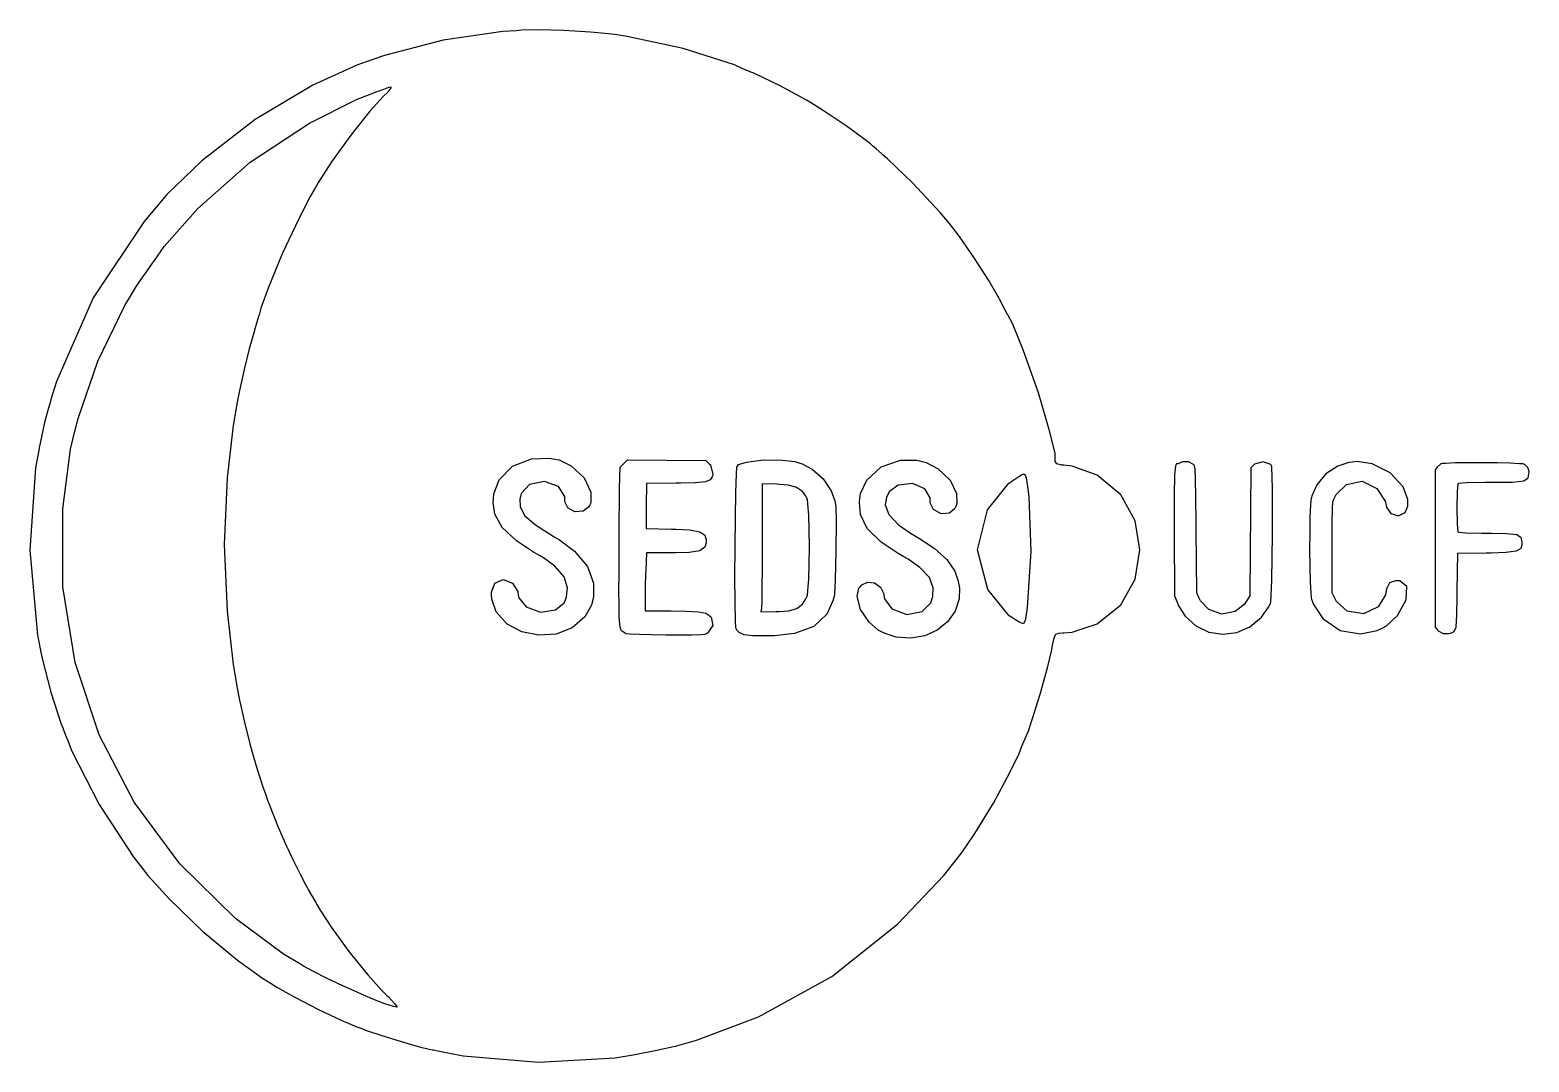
# Model space of a CAD drawing. Extents: x 0.68 to 3.83, y 1.02 to 3.19.
import ezdxf

# ---------------------------------------------------------------- set-up
doc = ezdxf.new("R2010")
doc.units = 0
doc.layers.get('0').update_dxf_attribs({"linetype": 'CONTINUOUS'})

msp = doc.modelspace()

# ---------------------------------------------------------------- linework, layer by layer
at = {"color": 0}
for points in [[(1.70188, 3.18799), (1.67438, 3.18608), (1.54883, 3.16792), (1.42524, 3.13547), (1.39871, 3.12636), (1.36686, 3.1155), (1.27458, 3.07319), (1.15305, 3.00088), (1.04102, 2.91407), (0.967339, 2.84332), (0.945367, 2.81754), (0.919108, 2.78678), (0.812175, 2.62588), (0.734754, 2.45008), (0.723253, 2.41189), (0.721354, 2.40571), (0.715983, 2.38693), (0.710015, 2.36372), (0.704156, 2.33692), (0.698731, 2.31), (0.696994, 2.301), (0.690593, 2.26824), (0.679144, 2.09483), (0.694933, 1.91581), (0.702149, 1.88021), (0.704807, 1.86708), (0.72309, 1.79585), (0.743978, 1.73118), (0.747939, 1.72131), (0.748861, 1.71892), (0.754069, 1.70574), (0.758626, 1.69428), (0.759224, 1.69271), (0.767253, 1.67204), (0.824707, 1.55963), (0.897624, 1.44824), (0.913465, 1.428), (0.927246, 1.41043), (0.972385, 1.36051), (1.04199, 1.29319), (1.11572, 1.23199), (1.16846, 1.19412), (1.1869, 1.18289), (1.19884, 1.17567), (1.23535, 1.15506), (1.28635, 1.12847), (1.33518, 1.10541), (1.36659, 1.09207), (1.37728, 1.08816), (1.38715, 1.08458), (1.41721, 1.07449), (1.46018, 1.06103), (1.49875, 1.05008), (1.51942, 1.04481), (1.52567, 1.04373), (1.52724, 1.04346), (1.54107, 1.04085), (1.55871, 1.03733), (1.56218, 1.03662), (1.59033, 1.03087), (1.74892, 1.01796), (1.91026, 1.02664), (1.93989, 1.03163), (1.94824, 1.03304), (1.99479, 1.04199), (2.03326, 1.05046), (2.03754, 1.05159), (2.08197, 1.06375), (2.21181, 1.11306), (2.36626, 1.19775), (2.50467, 1.30821), (2.60178, 1.41021), (2.63075, 1.44689), (2.64057, 1.45936), (2.66737, 1.49881), (2.70632, 1.5625), (2.74121, 1.6269), (2.76031, 1.66694), (2.76551, 1.68067), (2.76617, 1.68251), (2.77496, 1.70367), (2.77567, 1.70518), (2.77924, 1.71306), (2.7889, 1.74067), (2.8049, 1.79194), (2.82004, 1.84711), (2.82861, 1.88232), (2.83089, 1.89415), (2.8316, 1.898), (2.83399, 1.9095), (2.83735, 1.91721), (2.84343, 1.92014), (2.85189, 1.92106), (2.85471, 1.92122), (2.87244, 1.92258), (2.92469, 1.94015), (2.97472, 1.98008), (3.00467, 2.03413), (3.01465, 2.09532), (3.00456, 2.15679), (2.9745, 2.21158), (2.92449, 2.25282), (2.87229, 2.27175), (2.85444, 2.27354), (2.85069, 2.27393), (2.83963, 2.27675), (2.8361, 2.28228), (2.8361, 2.28407), (2.8361, 2.29833), (2.82611, 2.34104), (2.80126, 2.42626), (2.76904, 2.51665), (2.74631, 2.57156), (2.73708, 2.58892), (2.73665, 2.58979), (2.73128, 2.59999), (2.72347, 2.61486), (2.72185, 2.618), (2.71588, 2.62935), (2.6965, 2.66243), (2.66618, 2.71018), (2.63476, 2.75515), (2.61393, 2.78256), (2.6065, 2.79118), (2.59424, 2.80544), (2.53635, 2.86811), (2.48367, 2.91851), (2.47401, 2.92665), (2.47136, 2.92893), (2.45936, 2.93913), (2.45182, 2.94575), (2.45139, 2.94618), (2.44792, 2.94965), (2.43099, 2.96272), (2.39643, 2.98757), (2.35661, 3.01465), (2.32954, 3.03217), (2.32036, 3.03765), (2.31326, 3.04194), (2.29161, 3.05387), (2.25597, 3.07254), (2.22151, 3.08957), (2.20221, 3.09853), (2.19624, 3.10086), (2.19482, 3.1014), (2.17904, 3.10801), (2.17796, 3.10851), (2.16157, 3.11589), (2.05339, 3.15072), (1.93224, 3.17681), (1.9094, 3.17985), (1.89665, 3.18153), (1.85829, 3.18517), (1.8024, 3.18842), (1.74815, 3.18951), (1.71337, 3.18881), (1.70188, 3.18799)], [(1.43918, 3.06836), (1.43929, 3.06814), (1.43311, 3.05985), (1.43201, 3.05871), (1.42215, 3.04921), (1.39458, 3.01861), (1.354, 2.96804), (1.31386, 2.91174), (1.28619, 2.86903), (1.27762, 2.85439), (1.26866, 2.83931), (1.24452, 2.79237), (1.21007, 2.71853), (1.18028, 2.64654), (1.16493, 2.60439), (1.16113, 2.58996), (1.1607, 2.58843), (1.15674, 2.57488), (1.15164, 2.55767), (1.15061, 2.55431), (1.14789, 2.54557), (1.14068, 2.51893), (1.12994, 2.47515), (1.12006, 2.43078), (1.11453, 2.40294), (1.11301, 2.39361), (1.10699, 2.35715), (1.09413, 2.2469), (1.08784, 2.10688), (1.09413, 1.96631), (1.10699, 1.8546), (1.11301, 1.81765), (1.11453, 1.80811), (1.12023, 1.77946), (1.13053, 1.73313), (1.14187, 1.68739), (1.14931, 1.66), (1.15218, 1.65099), (1.15468, 1.64296), (1.16233, 1.61882), (1.16943, 1.59694), (1.17518, 1.58003), (1.1799, 1.56689), (1.18153, 1.5625), (1.18435, 1.55469), (1.20112, 1.51247), (1.2188, 1.4719), (1.22211, 1.46485), (1.22499, 1.45865), (1.23405, 1.44015), (1.2475, 1.41331), (1.25949, 1.39014), (1.26557, 1.37885), (1.26698, 1.37657), (1.26763, 1.37549), (1.27376, 1.3654), (1.28147, 1.35227), (1.28299, 1.34961), (1.29009, 1.33724), (1.31358, 1.30116), (1.35026, 1.2506), (1.39008, 1.20166), (1.41976, 1.16851), (1.43024, 1.15799), (1.43332, 1.15484), (1.44601, 1.14144), (1.4521, 1.13406), (1.45199, 1.13395), (1.45107, 1.13303), (1.44385, 1.1346), (1.42589, 1.14041), (1.4005, 1.15034), (1.37012, 1.1633), (1.33729, 1.17817), (1.30447, 1.1939), (1.27409, 1.20942), (1.25494, 1.21983), (1.2487, 1.22353), (1.21273, 1.24485), (1.11171, 1.3202), (0.994629, 1.43468), (0.898708, 1.5644), (0.824924, 1.70665), (0.774522, 1.85878), (0.748481, 2.01812), (0.748047, 2.18207), (0.76454, 2.30718), (0.77436, 2.34782), (0.780219, 2.37224), (0.821724, 2.49262), (0.879015, 2.60986), (0.89274, 2.63265), (0.895074, 2.63656), (0.902181, 2.64806), (0.911893, 2.66297), (0.924046, 2.68072), (0.936686, 2.69874), (0.940972, 2.70469), (0.961481, 2.73372), (1.03261, 2.81396), (1.1428, 2.91124), (1.26747, 2.99328), (1.36773, 3.04363), (1.40246, 3.05701), (1.40767, 3.05903), (1.42339, 3.06511), (1.43397, 3.0689), (1.43799, 3.06961), (1.43896, 3.06874), (1.43918, 3.06836)], [(1.78336, 2.28662), (1.79237, 2.285), (1.81803, 2.27235), (1.84494, 2.24713), (1.85926, 2.21724), (1.85943, 2.19482), (1.85639, 2.18892), (1.85444, 2.18522), (1.84304, 2.17692), (1.82585, 2.17583), (1.81099, 2.18435), (1.80464, 2.19678), (1.80464, 2.2009), (1.80458, 2.2079), (1.79135, 2.22874), (1.76156, 2.23969), (1.72999, 2.23281), (1.71262, 2.21419), (1.71115, 2.20708), (1.71007, 2.20215), (1.71035, 2.18658), (1.71978, 2.16824), (1.74268, 2.14839), (1.77197, 2.12935), (1.78201, 2.12337), (1.79324, 2.11675), (1.82471, 2.09283), (1.85211, 2.06049), (1.86464, 2.02582), (1.86469, 1.99724), (1.86257, 1.98817), (1.86046, 1.97933), (1.84668, 1.95454), (1.81999, 1.93143), (1.7864, 1.91857), (1.74978, 1.91581), (1.71403, 1.92285), (1.68294, 1.93951), (1.66043, 1.96556), (1.65099, 1.99181), (1.65044, 2.00071), (1.65007, 2.00672), (1.65696, 2.02522), (1.67458, 2.03353), (1.69417, 2.02556), (1.70551, 2.00765), (1.70671, 2.00119), (1.7079, 1.99436), (1.72325, 1.97586), (1.75331, 1.96479), (1.78478, 1.96924), (1.80322, 1.98421), (1.80567, 1.99056), (1.80789, 1.99647), (1.81022, 2.0159), (1.80306, 2.03907), (1.78353, 2.06131), (1.75944, 2.07872), (1.75097, 2.08365), (1.73856, 2.09088), (1.70269, 2.11475), (1.67242, 2.14264), (1.65733, 2.17096), (1.65403, 2.19521), (1.65457, 2.20313), (1.65528, 2.21332), (1.66672, 2.24317), (1.69472, 2.27197), (1.73475, 2.28728), (1.77154, 2.28879), (1.78336, 2.28662)], [(2.10856, 2.27681), (2.11074, 2.27474), (2.11615, 2.25396), (2.11518, 2.25157), (2.11426, 2.2494), (2.11046, 2.24328), (2.10069, 2.23888), (2.07904, 2.23687), (2.04878, 2.23606), (2.03868, 2.23589), (1.97651, 2.23492), (1.97597, 2.18787), (1.97542, 2.1409), (2.02881, 2.13938), (2.03831, 2.13917), (2.06685, 2.13753), (2.08892, 2.13363), (2.09912, 2.12625), (2.10161, 2.11697), (2.10161, 2.11388), (2.10161, 2.11074), (2.0989, 2.10129), (2.08832, 2.09386), (2.06586, 2.09039), (2.03728, 2.08946), (2.02778, 2.08946), (1.97613, 2.08946), (1.97483, 2.05126), (1.97461, 2.04606), (1.97385, 2.01764), (1.97347, 1.99713), (1.97347, 1.99024), (1.97347, 1.96733), (2.01774, 1.96729), (2.02832, 1.96729), (2.06006, 1.96685), (2.08615, 1.96528), (2.10092, 1.96212), (2.10747, 1.95844), (2.10921, 1.95671), (2.11225, 1.95367), (2.11594, 1.93625), (2.10499, 1.92042), (2.10075, 1.91808), (2.09907, 1.91721), (2.0919, 1.91699), (2.07269, 1.91635), (2.0465, 1.91607), (2.01687, 1.91618), (1.98719, 1.91661), (1.96094, 1.91737), (1.94157, 1.9184), (1.93435, 1.91872), (1.93261, 1.91965), (1.93138, 1.92031), (1.92768, 1.92215), (1.9241, 1.92497), (1.9216, 1.93012), (1.91997, 1.93946), (1.91906, 1.95486), (1.91863, 1.97831), (1.91851, 2.01156), (1.91857, 2.04542), (1.91857, 2.05664), (1.91857, 2.0695), (1.91863, 2.10807), (1.91894, 2.1569), (1.91932, 2.19764), (1.91965, 2.21858), (1.91986, 2.22472), (1.92122, 2.26947), (1.92887, 2.27724), (1.93653, 2.28494), (2.10146, 2.28375), (2.10856, 2.27681)], [(2.29704, 2.27875), (2.30431, 2.27653), (2.32493, 2.26551), (2.3481, 2.24533), (2.36501, 2.21994), (2.37299, 2.19857), (2.37418, 2.19119), (2.37494, 2.18631), (2.37549, 2.15517), (2.37511, 2.09375), (2.37349, 2.03282), (2.37196, 2.00256), (2.37104, 1.99837), (2.36882, 1.98856), (2.35568, 1.96039), (2.32829, 1.93431), (2.28749, 1.91932), (2.24576, 1.9145), (2.23188, 1.9145), (2.22401, 1.9145), (2.20042, 1.91504), (2.18164, 1.91699), (2.17133, 1.92139), (2.16661, 1.92697), (2.16553, 1.92904), (2.16422, 1.93158), (2.1639, 1.94635), (2.16292, 1.98574), (2.16254, 2.03982), (2.16271, 2.10118), (2.16336, 2.16249), (2.16444, 2.21631), (2.16596, 2.25526), (2.16644, 2.26986), (2.16781, 2.27186), (2.17003, 2.27533), (2.18668, 2.28033), (2.22217, 2.28472), (2.26275, 2.2844), (2.28879, 2.28131), (2.29704, 2.27875)], [(2.55643, 2.28162), (2.56521, 2.2794), (2.59, 2.26644), (2.61529, 2.24251), (2.62879, 2.21446), (2.62961, 2.19293), (2.62722, 2.18685), (2.62554, 2.18278), (2.61415, 2.17296), (2.59625, 2.17144), (2.5804, 2.18067), (2.57362, 2.1945), (2.57362, 2.19911), (2.57362, 2.20529), (2.56233, 2.22374), (2.53614, 2.23497), (2.50629, 2.23139), (2.48719, 2.21761), (2.48406, 2.21137), (2.48167, 2.20671), (2.47894, 2.19032), (2.48617, 2.16976), (2.5064, 2.1486), (2.53162, 2.13092), (2.54047, 2.12571), (2.55094, 2.11963), (2.58137, 2.0995), (2.60867, 2.07557), (2.62522, 2.05083), (2.63249, 2.02946), (2.63379, 2.02214), (2.63504, 2.01497), (2.63422, 1.99268), (2.62582, 1.96631), (2.61003, 1.94396), (2.58832, 1.92643), (2.56213, 1.91471), (2.53282, 1.90967), (2.50201, 1.91217), (2.47831, 1.91938), (2.47108, 1.92301), (2.46382, 1.92671), (2.44488, 1.94331), (2.42676, 1.97038), (2.4196, 1.99772), (2.42312, 2.01514), (2.4266, 2.01872), (2.42942, 2.02171), (2.44119, 2.02735), (2.45643, 2.02632), (2.46907, 2.01687), (2.47532, 2.00461), (2.47592, 2.00028), (2.477, 1.99262), (2.49268, 1.97131), (2.52387, 1.95936), (2.55626, 1.96565), (2.57482, 1.98406), (2.57693, 1.99132), (2.57861, 1.99718), (2.57969, 2.0159), (2.57167, 2.03771), (2.5516, 2.05871), (2.52681, 2.07596), (2.51818, 2.08094), (2.50586, 2.08806), (2.47054, 2.11193), (2.44086, 2.14063), (2.42671, 2.17036), (2.42449, 2.19613), (2.42546, 2.20449), (2.4266, 2.21431), (2.43994, 2.24257), (2.47011, 2.27018), (2.51064, 2.28424), (2.54551, 2.28444), (2.55643, 2.28162)], [(3.10161, 2.27957), (3.10047, 2.27919), (3.09483, 2.27664), (3.09299, 2.27664), (3.09196, 2.27658), (3.08925, 2.27246), (3.08724, 2.25364), (3.08658, 2.21012), (3.08664, 2.15126), (3.08675, 2.13163), (3.08735, 1.99892), (3.09278, 1.9854), (3.09586, 1.97771), (3.10969, 1.95637), (3.13265, 1.93544), (3.15967, 1.92275), (3.18892, 1.91818), (3.21838, 1.92193), (3.24615, 1.93392), (3.2704, 1.95421), (3.28554, 1.97515), (3.28911, 1.98275), (3.29031, 1.98535), (3.29215, 2.03114), (3.29378, 2.1281), (3.29357, 2.22487), (3.29243, 2.27024), (3.29129, 2.27251), (3.28988, 2.27522), (3.27408, 2.28097), (3.25592, 2.27626), (3.25336, 2.27365), (3.2481, 2.26839), (3.24604, 1.99854), (3.2385, 1.98719), (3.23421, 1.98074), (3.21485, 1.9656), (3.18696, 1.96007), (3.15994, 1.97011), (3.14247, 1.98828), (3.13894, 1.99539), (3.13417, 2.00499), (3.13314, 2.13743), (3.13297, 2.15429), (3.13249, 2.20481), (3.13172, 2.24567), (3.13069, 2.26644), (3.12983, 2.27268), (3.12924, 2.27339), (3.12761, 2.27533), (3.11708, 2.28082), (3.10428, 2.28054), (3.10161, 2.27957)], [(3.46181, 2.28039), (3.45404, 2.27929), (3.43143, 2.27171), (3.40608, 2.25526), (3.38687, 2.23215), (3.37685, 2.21083), (3.375, 2.20335), (3.37414, 2.19997), (3.37343, 2.18935), (3.3724, 2.16428), (3.37185, 2.13189), (3.37181, 2.09592), (3.37218, 2.06022), (3.37299, 2.02843), (3.37429, 2.00439), (3.37494, 1.99479), (3.37597, 1.99181), (3.37967, 1.98085), (3.39979, 1.95101), (3.43571, 1.926), (3.47885, 1.91878), (3.51421, 1.92594), (3.52462, 1.93115), (3.53358, 1.93571), (3.55647, 1.95725), (3.57503, 1.99024), (3.57644, 2.0185), (3.56185, 2.03043), (3.55701, 2.03043), (3.55274, 2.03043), (3.53993, 2.02593), (3.53342, 2.01389), (3.53288, 2.01014), (3.53153, 2.00114), (3.51585, 1.97569), (3.48503, 1.96078), (3.45085, 1.96685), (3.42796, 1.98693), (3.42383, 1.99528), (3.419, 2.00499), (3.419, 2.09961), (3.419, 2.11313), (3.41906, 2.15354), (3.41954, 2.18283), (3.42085, 2.1965), (3.42253, 2.20193), (3.42333, 2.20361), (3.42731, 2.21218), (3.44928, 2.23329), (3.48236, 2.23986), (3.51335, 2.22456), (3.5306, 2.19829), (3.53282, 2.18869), (3.53386, 2.18419), (3.54297, 2.17193), (3.55843, 2.16726), (3.57254, 2.17426), (3.57872, 2.18787), (3.57872, 2.19239), (3.57872, 2.20139), (3.56825, 2.22825), (3.54107, 2.25803), (3.50353, 2.27696), (3.4719, 2.28185), (3.46181, 2.28039)], [(3.64865, 2.27664), (3.64806, 2.27642), (3.64063, 2.27013), (3.64003, 2.26938), (3.63564, 2.26383), (3.63564, 1.93311), (3.64085, 1.92692), (3.64236, 1.92507), (3.65272, 1.91965), (3.66542, 1.91949), (3.66818, 1.92031), (3.67019, 1.9209), (3.676, 1.92356), (3.68001, 1.93326), (3.68164, 1.95865), (3.68229, 1.99636), (3.68246, 2.0089), (3.68349, 2.08843), (3.74349, 2.08946), (3.75379, 2.08963), (3.78483, 2.0906), (3.80735, 2.09332), (3.81674, 2.09912), (3.81863, 2.10688), (3.81868, 2.10943), (3.81868, 2.11231), (3.817, 2.12088), (3.80794, 2.12706), (3.78581, 2.12961), (3.75521, 2.1301), (3.74501, 2.1301), (3.73367, 2.1301), (3.69982, 2.13069), (3.68533, 2.13217), (3.6849, 2.1326), (3.68403, 2.13346), (3.68294, 2.14968), (3.68229, 2.18408), (3.68294, 2.21847), (3.68403, 2.23465), (3.6849, 2.23551), (3.68533, 2.236), (3.70144, 2.23742), (3.74007, 2.23796), (3.75299, 2.23796), (3.76432, 2.23796), (3.79839, 2.23839), (3.82232, 2.24072), (3.83165, 2.24685), (3.83333, 2.25558), (3.83339, 2.25846), (3.83339, 2.26069), (3.83117, 2.26882), (3.82465, 2.27462), (3.8226, 2.27572), (3.82096, 2.27658), (3.81358, 2.27686), (3.79378, 2.27772), (3.76682, 2.27838), (3.73617, 2.27865), (3.70551, 2.27869), (3.67828, 2.27838), (3.65815, 2.27767), (3.65067, 2.27746), (3.64865, 2.27664)], [(2.77794, 2.22879), (2.78065, 2.20714), (2.78504, 2.09233), (2.77724, 1.97401), (2.77387, 1.95053), (2.77349, 1.94786), (2.77001, 1.94015), (2.76085, 1.94353), (2.75819, 1.94521), (2.73921, 1.95714), (2.69433, 2.01215), (2.67296, 2.09565), (2.69401, 2.17974), (2.73861, 2.236), (2.7576, 2.24849), (2.76004, 2.25011), (2.76753, 2.25483), (2.77279, 2.2551), (2.7755, 2.24713), (2.77735, 2.2334), (2.77794, 2.22879)], [(2.21963, 2.10742), (2.21963, 2.095), (2.21951, 2.05757), (2.21918, 2.01557), (2.21881, 1.98583), (2.21847, 1.97385), (2.21832, 1.97276), (2.21701, 1.96496), (2.24935, 1.96571), (2.25586, 1.96588), (2.27556, 1.96744), (2.29297, 1.97222), (2.30464, 1.98156), (2.31179, 1.99289), (2.31364, 1.99685), (2.31494, 1.99972), (2.31597, 2.00976), (2.31765, 2.03407), (2.31874, 2.06592), (2.31913, 2.10157), (2.31879, 2.1371), (2.31782, 2.16872), (2.31619, 2.19249), (2.31521, 2.20204), (2.31386, 2.20458), (2.3119, 2.20828), (2.30436, 2.21832), (2.29215, 2.22706), (2.27501, 2.23178), (2.25672, 2.2334), (2.25065, 2.23351), (2.21967, 2.23426), (2.21963, 2.10742)]]:
    msp.add_lwpolyline(points, close=True, dxfattribs=at)

doc.saveas('drawing.dxf')
